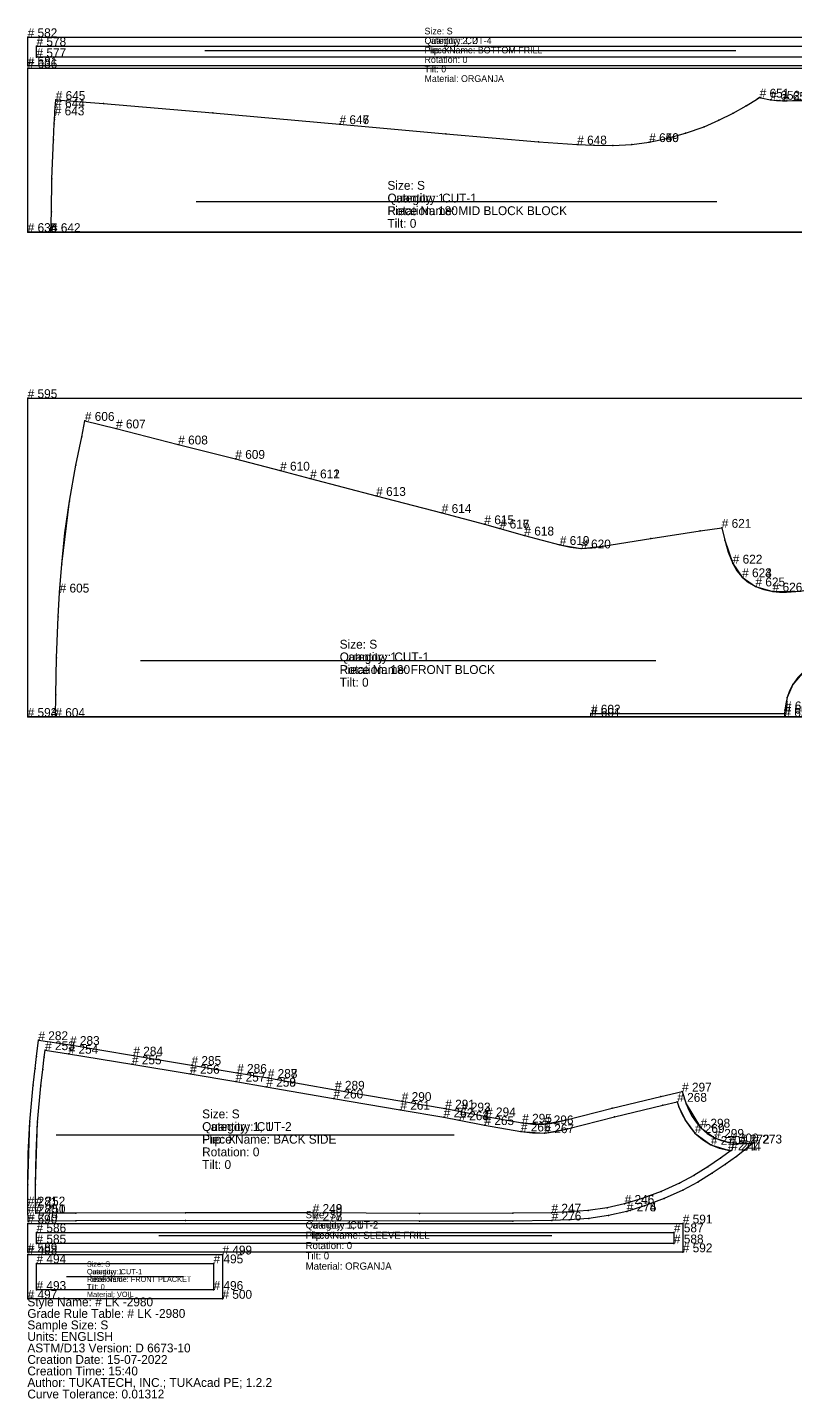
# Model space of a CAD drawing. Header units: metres. Extents: x 0 to 159, y -5 to 72.
# Drawn here: x 0 to 43.4, y -5.2 to 72.2 of the extents above; entities that cross this region are included whole.
import ezdxf
from ezdxf.enums import TextEntityAlignment as Align

# ---------------------------------------------------------------- set-up
doc = ezdxf.new("R2010")
doc.units = ezdxf.units.M

# ---------------------------------------------------------------- blocks, each defined once
blk = doc.blocks.new('5')
at = {"layer": '1'}
blk.add_lwpolyline([(40.244, 9.191), (40.596, 9.185), (40.949, 9.195), (40.504, 8.826), (40.048, 8.469), (39.405, 8.01), (38.678, 7.515), (37.867, 7.011), (37.028, 6.557), (35.959, 6.08), (34.858, 5.675), (33.85, 5.362), (32.826, 5.122), (31.715, 4.968), (30.593, 4.888), (29.614, 4.848), (27.412, 4.812), (22.143, 4.809), (16.112, 4.832), (8.929, 4.845), (2.742, 4.83), (0.043, 4.809), (0.04, 5.03), (0.034, 5.249), (0.029, 5.466), (0.027, 5.572), (0.026, 5.686), (0.024, 5.778), (0.023, 5.869), (0.02, 6.053), (0.016, 6.856), (0.138, 10.42), (0.328, 12.494), (0.441, 13.429), (0.518, 14.115), (0.623, 15.029), (2.408, 14.756), (5.986, 14.158), (9.27, 13.626), (11.849, 13.183), (13.577, 12.895), (17.377, 12.23), (21.146, 11.593), (23.603, 11.166), (24.489, 11.001), (25.908, 10.726), (27.948, 10.369), (29.169, 10.278), (30.378, 10.514), (33.032, 11.184), (35.772, 11.842), (36.976, 12.126), (37.208, 11.437), (38.019, 10.09), (38.799, 9.514), (39.624, 9.257), (39.662, 9.251), (39.701, 9.245), (40.244, 9.191)], dxfattribs=at)
at = {"layer": '14'}
blk.add_lwpolyline([(39.753, 8.798), (39.154, 8.372), (38.436, 7.883), (37.645, 7.391), (36.832, 6.951), (35.795, 6.488), (34.717, 6.091), (33.733, 5.786), (32.745, 5.554), (31.672, 5.406), (30.571, 5.328), (29.6, 5.288), (27.408, 5.252), (22.145, 5.249), (16.113, 5.272), (8.929, 5.285), (2.739, 5.27), (0.477, 5.252), (0.474, 5.26), (0.466, 5.694), (0.464, 5.786), (0.463, 5.876), (0.46, 6.057), (0.456, 6.855), (0.577, 10.39), (0.765, 12.443), (0.878, 13.377), (0.955, 14.066), (1.001, 14.465), (2.329, 14.262), (5.905, 13.664), (9.187, 13.133), (11.766, 12.689), (13.494, 12.402), (17.292, 11.737), (21.063, 11.1), (23.513, 10.674), (24.395, 10.51), (25.814, 10.235), (27.873, 9.875), (29.2, 9.779), (30.504, 10.031), (33.151, 10.698), (35.887, 11.356), (36.706, 11.548), (36.799, 11.272), (37.168, 10.499), (37.701, 9.786), (38.605, 9.119), (39.572, 8.817), (39.753, 8.798)], dxfattribs=at)
at = {"layer": '2'}
for p in [(0.623, 15.029), (1.001, 14.465), (36.976, 12.126), (36.706, 11.548), (39.753, 8.798), (40.949, 9.195), (0.026, 5.686), (0.466, 5.694), (0.043, 4.809), (0.474, 5.26), (0.477, 5.252)]:
    blk.add_point(p, dxfattribs=at)
at = {"layer": '3'}
for p in [(2.408, 14.756), (0.518, 14.115), (0.955, 14.066), (2.329, 14.262), (5.986, 14.158), (0.441, 13.429), (0.878, 13.377), (5.905, 13.664), (9.27, 13.626), (11.849, 13.183), (0.328, 12.494), (0.765, 12.443), (9.187, 13.133), (11.766, 12.689), (13.494, 12.402), (13.577, 12.895), (17.292, 11.737), (17.377, 12.23), (35.772, 11.842), (21.063, 11.1), (21.146, 11.593), (23.603, 11.166), (24.489, 11.001), (33.032, 11.184), (35.887, 11.356), (36.799, 11.272), (37.208, 11.437), (0.138, 10.42), (0.577, 10.39), (23.513, 10.674), (24.395, 10.51), (25.814, 10.235), (25.908, 10.726), (27.948, 10.369), (29.169, 10.278), (30.378, 10.514), (33.151, 10.698), (37.168, 10.499), (38.019, 10.09), (27.873, 9.875), (29.2, 9.779), (30.504, 10.031), (37.701, 9.786), (38.799, 9.514), (38.605, 9.119), (39.572, 8.817), (39.624, 9.257), (39.662, 9.251), (39.701, 9.245), (40.244, 9.191), (40.504, 8.826), (40.596, 9.185), (38.436, 7.883), (39.154, 8.372), (39.405, 8.01), (40.048, 8.469), (37.645, 7.391), (37.867, 7.011), (38.678, 7.515), (0.016, 6.856), (0.456, 6.855), (35.795, 6.488), (36.832, 6.951), (37.028, 6.557), (0.02, 6.053), (0.023, 5.869), (0.024, 5.778), (0.027, 5.572), (0.029, 5.466), (0.46, 6.057), (0.463, 5.876), (0.464, 5.786), (32.745, 5.554), (33.733, 5.786), (34.717, 6.091), (34.858, 5.675), (35.959, 6.08), (0.034, 5.249), (0.04, 5.03), (2.739, 5.27), (2.742, 4.83), (8.929, 5.285), (8.929, 4.845), (16.112, 4.832), (16.113, 5.272), (22.143, 4.809), (22.145, 5.249), (27.408, 5.252), (27.412, 4.812), (29.6, 5.288), (29.614, 4.848), (30.571, 5.328), (30.593, 4.888), (31.672, 5.406), (31.715, 4.968), (32.826, 5.122), (33.85, 5.362)]:
    blk.add_point(p, dxfattribs=at)
at = {"layer": '7'}
blk.add_line((1.631, 9.679), (24.111, 9.679), dxfattribs=at)
at = {"layer": '80'}
for p in [(13.494, 12.402, 0.188), (13.577, 12.895, 0.188), (24.489, 11.001, 0.188), (24.395, 10.51, 0.188), (33.733, 5.786, 0.188), (16.112, 4.832, 0.188), (16.113, 5.272, 0.188), (33.85, 5.362, 0.188)]:
    blk.add_point(p, dxfattribs=at)
at = {"layer": '84'}
blk.add_lwpolyline([(40.949, 9.195), (40.504, 8.826), (40.048, 8.469), (39.405, 8.01), (38.678, 7.515), (37.867, 7.011), (37.028, 6.557), (35.959, 6.08), (34.858, 5.675), (33.85, 5.362), (32.826, 5.122), (31.715, 4.968), (30.593, 4.888), (29.614, 4.848), (27.412, 4.812), (22.143, 4.809), (16.112, 4.832), (8.929, 4.845), (2.742, 4.83), (0.043, 4.809), (0.04, 5.03), (0.034, 5.249), (0.029, 5.466), (0.027, 5.572), (0.026, 5.686), (0.024, 5.778), (0.023, 5.869), (0.02, 6.053), (0.016, 6.856), (0.048, 8.639), (0.138, 10.42), (0.328, 12.494), (0.441, 13.429), (0.518, 14.115), (0.623, 15.029), (2.408, 14.756), (5.986, 14.158), (9.27, 13.626), (11.849, 13.183), (13.577, 12.895), (17.377, 12.23), (21.146, 11.593), (23.603, 11.166), (24.489, 11.001), (25.908, 10.726), (27.948, 10.369), (28.559, 10.291), (29.169, 10.278), (29.776, 10.366), (30.378, 10.514), (33.032, 11.184), (35.772, 11.842), (36.976, 12.126), (37.208, 11.437), (37.363, 11.073), (37.548, 10.722), (37.765, 10.392), (38.019, 10.09), (38.384, 9.768), (38.799, 9.514), (39.202, 9.355), (39.624, 9.257), (39.662, 9.251), (39.701, 9.245), (40.244, 9.191), (40.596, 9.185), (40.949, 9.195)], dxfattribs=at)
at = {"layer": '87'}
blk.add_lwpolyline([(39.753, 8.798), (39.154, 8.372), (38.436, 7.883), (37.645, 7.391), (36.832, 6.951), (35.795, 6.488), (34.717, 6.091), (33.733, 5.786), (32.745, 5.554), (31.672, 5.406), (30.571, 5.328), (29.6, 5.288), (27.408, 5.252), (22.145, 5.249), (16.113, 5.272), (8.929, 5.285), (2.739, 5.27), (0.477, 5.252), (0.474, 5.26), (0.466, 5.694), (0.464, 5.786), (0.463, 5.876), (0.46, 6.057), (0.456, 6.855), (0.487, 8.623), (0.577, 10.39), (0.765, 12.443), (0.878, 13.377), (0.955, 14.066), (1.001, 14.465), (2.329, 14.262), (5.905, 13.664), (9.187, 13.133), (11.766, 12.689), (13.494, 12.402), (17.292, 11.737), (21.063, 11.1), (23.513, 10.674), (24.395, 10.51), (25.814, 10.235), (27.873, 9.875), (28.537, 9.792), (29.2, 9.779), (29.855, 9.873), (30.504, 10.031), (33.151, 10.698), (35.887, 11.356), (36.706, 11.548), (36.799, 11.272), (36.965, 10.877), (37.168, 10.499), (37.415, 10.127), (37.701, 9.786), (38.124, 9.415), (38.605, 9.119), (39.077, 8.926), (39.572, 8.817), (39.753, 8.798)], dxfattribs=at)
at = {"layer": '1'}
for s, p in [('# 282', (0.623, 15.029)), ('# 283', (2.408, 14.756)), ('# 284', (5.986, 14.158)), ('# 285', (9.27, 13.626)), ('# 286', (11.849, 13.183)), ('# 287', (13.577, 12.895)), ('# 289', (17.377, 12.23)), ('# 297', (36.976, 12.126)), ('# 290', (21.146, 11.593)), ('# 291', (23.603, 11.166)), ('Size: S', (9.871, 10.614)), ('# 292', (24.489, 11.001)), ('# 294', (25.908, 10.726)), ('# 295', (27.948, 10.369)), ('Quantity: 1, 1', (9.871, 9.899)), ('Category: CUT-2', (9.871, 9.899)), ('# 296', (29.169, 10.278)), ('# 298', (38.019, 10.09)), ('Piece Name: BACK SIDE', (9.871, 9.184)), ('Flip: X', (9.871, 9.184)), ('# 299', (38.799, 9.514)), ('# 300', (39.624, 9.257)), ('# 272', (40.244, 9.191)), ('# 273', (40.949, 9.195)), ('Rotation: 0', (9.871, 8.469)), ('Tilt: 0', (9.871, 7.754)), ('# 281', (0.026, 5.686)), ('# 280', (0.034, 5.249)), ('# 274', (33.85, 5.362)), ('# 279', (0.043, 4.809)), ('# 277', (16.112, 4.832)), ('# 276', (29.614, 4.848))]:
    blk.add_text(s, height=0.5, dxfattribs=at).set_placement(p)
at = {"layer": '1', "flags": 2}
for p, p2 in [((13.577, 12.895), (13.577, 12.895)), ((24.489, 11.001), (24.489, 11.001)), ((33.85, 5.362), (33.85, 5.362)), ((16.112, 4.832), (16.112, 4.832))]:
    blk.add_attdef('Dependency', text='', height=10, dxfattribs=at).set_placement(p, p2, align=Align.ALIGNED)
at = {"layer": '14'}
for s, p in [('# 253', (1.001, 14.465)), ('# 254', (2.329, 14.262)), ('# 255', (5.905, 13.664)), ('# 256', (9.187, 13.133)), ('# 257', (11.766, 12.689)), ('# 258', (13.494, 12.402)), ('# 260', (17.292, 11.737)), ('# 268', (36.706, 11.548)), ('# 261', (21.063, 11.1)), ('# 262', (23.513, 10.674)), ('# 263', (24.395, 10.51)), ('# 265', (25.814, 10.235)), ('# 266', (27.873, 9.875)), ('# 267', (29.2, 9.779)), ('# 269', (37.701, 9.786)), ('# 270', (38.605, 9.119)), ('# 271', (39.572, 8.817)), ('# 244', (39.753, 8.798)), ('# 252', (0.466, 5.694)), ('# 245', (33.733, 5.786)), ('# 251', (0.474, 5.26)), ('# 250', (0.477, 5.252)), ('# 248', (16.113, 5.272)), ('# 247', (29.6, 5.288))]:
    blk.add_text(s, height=0.5, dxfattribs=at).set_placement(p)
at = {"layer": '14', "flags": 2}
for p, p2 in [((13.494, 12.402), (13.494, 12.402)), ((24.395, 10.51), (24.395, 10.51)), ((33.733, 5.786), (33.733, 5.786)), ((16.113, 5.272), (16.113, 5.272))]:
    blk.add_attdef('Dependency', text='', height=10, dxfattribs=at).set_placement(p, p2, align=Align.ALIGNED)
at = {"layer": '80'}
for s, p in [('# 288', (13.577, 12.895)), ('# 259', (13.494, 12.402)), ('# 264', (24.395, 10.51)), ('# 293', (24.489, 11.001)), ('# 246', (33.733, 5.786)), ('# 249', (16.113, 5.272)), ('# 275', (33.85, 5.362)), ('# 278', (16.112, 4.832))]:
    blk.add_text(s, height=0.5, dxfattribs=at).set_placement(p)
blk = doc.blocks.new('10')
at = {"layer": '1'}
blk.add_lwpolyline([(0.016, 0.428), (0.016, 2.928), (11.016, 2.928), (11.016, 0.428), (0.016, 0.428)], dxfattribs=at)
at = {"layer": '14'}
blk.add_lwpolyline([(0.516, 0.928), (0.516, 2.428), (10.516, 2.428), (10.516, 0.928), (0.516, 0.928)], dxfattribs=at)
at = {"layer": '2'}
for p in [(0.016, 2.928), (0.516, 2.428), (10.516, 2.428), (11.016, 2.928), (0.516, 0.928), (10.516, 0.928), (0.016, 0.428), (11.016, 0.428)]:
    blk.add_point(p, dxfattribs=at)
at = {"layer": '7'}
blk.add_line((2.216, 1.678), (8.816, 1.678), dxfattribs=at)
at = {"layer": '84'}
blk.add_lwpolyline([(0.016, 0.428), (0.016, 2.928), (11.016, 2.928), (11.016, 0.428), (0.016, 0.428)], dxfattribs=at)
at = {"layer": '87'}
blk.add_lwpolyline([(0.516, 0.928), (0.516, 2.428), (10.516, 2.428), (10.516, 0.928), (0.516, 0.928)], dxfattribs=at)
at = {"layer": '1'}
for s, height, p in [('# 498', 0.5, (0.016, 2.928)), ('# 499', 0.5, (11.016, 2.928)), ('Size: S', 0.299, (3.363, 2.237)), ('Quantity: 1', 0.299, (3.363, 1.81)), ('Category: CUT-1', 0.299, (3.363, 1.81)), ('Piece Name: FRONT PLACKET', 0.299, (3.363, 1.382)), ('Rotation: 0', 0.299, (3.363, 1.382)), ('# 497', 0.5, (0.016, 0.428)), ('Tilt: 0', 0.299, (3.363, 0.954)), ('Material: VOIL', 0.299, (3.363, 0.527)), ('# 500', 0.5, (11.016, 0.428))]:
    blk.add_text(s, height=height, dxfattribs=at).set_placement(p)
at = {"layer": '14'}
for s, p in [('# 494', (0.516, 2.428)), ('# 495', (10.516, 2.428)), ('# 493', (0.516, 0.928)), ('# 496', (10.516, 0.928))]:
    blk.add_text(s, height=0.5, dxfattribs=at).set_placement(p)
blk = doc.blocks.new('13')
at = {"layer": '1'}
blk.add_lwpolyline([(0.016, 70.029), (0.016, 71.654), (50.016, 71.654), (50.016, 70.029), (0.016, 70.029)], dxfattribs=at)
at = {"layer": '14'}
blk.add_lwpolyline([(0.516, 70.529), (0.516, 71.154), (49.516, 71.154), (49.516, 70.529), (0.516, 70.529)], dxfattribs=at)
at = {"layer": '2'}
for p in [(0.016, 71.654), (50.016, 71.654), (0.516, 71.154), (0.516, 70.529), (49.516, 71.154), (49.516, 70.529), (0.016, 70.029), (50.016, 70.029)]:
    blk.add_point(p, dxfattribs=at)
at = {"layer": '7'}
blk.add_line((10.016, 70.904), (40.016, 70.904), dxfattribs=at)
at = {"layer": '84'}
blk.add_lwpolyline([(0.016, 70.029), (0.016, 71.654), (50.016, 71.654), (50.016, 70.029), (0.016, 70.029)], dxfattribs=at)
at = {"layer": '87'}
blk.add_lwpolyline([(0.516, 70.529), (0.516, 71.154), (49.516, 71.154), (49.516, 70.529), (0.516, 70.529)], dxfattribs=at)
at = {"layer": '1'}
for s, height, p in [('# 582', 0.5, (0.016, 71.654)), ('Size: S', 0.375, (22.428, 71.811)), ('# 583', 0.5, (50.016, 71.654)), ('Quantity: 2, 2', 0.375, (22.428, 71.275)), ('Category: CUT-4', 0.375, (22.428, 71.275)), ('# 581', 0.5, (0.016, 70.029)), ('Piece Name: BOTTOM FRILL', 0.375, (22.428, 70.739)), ('Flip: X', 0.375, (22.428, 70.739)), ('Rotation: 0', 0.375, (22.428, 70.203)), ('# 584', 0.5, (50.016, 70.029)), ('Tilt: 0', 0.375, (22.428, 69.666)), ('Material: ORGANJA', 0.375, (22.428, 69.13))]:
    blk.add_text(s, height=height, dxfattribs=at).set_placement(p)
at = {"layer": '14'}
for s, p in [('# 578', (0.516, 71.154)), ('# 579', (49.516, 71.154)), ('# 577', (0.516, 70.529)), ('# 580', (49.516, 70.529))]:
    blk.add_text(s, height=0.5, dxfattribs=at).set_placement(p)
blk = doc.blocks.new('14')
at = {"layer": '1'}
blk.add_lwpolyline([(0.016, 3.053), (0.016, 4.678), (37.016, 4.678), (37.016, 3.053), (0.016, 3.053)], dxfattribs=at)
at = {"layer": '14'}
blk.add_lwpolyline([(0.516, 3.553), (0.516, 4.178), (36.516, 4.178), (36.516, 3.553), (0.516, 3.553)], dxfattribs=at)
at = {"layer": '2'}
for p in [(0.016, 4.678), (37.016, 4.678), (0.516, 4.178), (36.516, 4.178), (0.516, 3.553), (36.516, 3.553), (0.016, 3.053), (37.016, 3.053)]:
    blk.add_point(p, dxfattribs=at)
at = {"layer": '7'}
blk.add_line((7.416, 3.991), (29.616, 3.991), dxfattribs=at)
at = {"layer": '84'}
blk.add_lwpolyline([(0.016, 3.053), (0.016, 4.678), (37.016, 4.678), (37.016, 3.053), (0.016, 3.053)], dxfattribs=at)
at = {"layer": '87'}
blk.add_lwpolyline([(0.516, 3.553), (0.516, 4.178), (36.516, 4.178), (36.516, 3.553), (0.516, 3.553)], dxfattribs=at)
at = {"layer": '1'}
for s, height, p in [('# 590', 0.5, (0.016, 4.678)), ('Size: S', 0.406, (15.714, 4.973)), ('Quantity: 1, 1', 0.406, (15.714, 4.392)), ('Category: CUT-2', 0.406, (15.714, 4.392)), ('# 591', 0.5, (37.016, 4.678)), ('Piece Name: SLEEVE FRILL', 0.406, (15.714, 3.812)), ('Flip: X', 0.406, (15.714, 3.812)), ('# 589', 0.5, (0.016, 3.053)), ('Rotation: 0', 0.406, (15.714, 3.231)), ('# 592', 0.5, (37.016, 3.053)), ('Tilt: 0', 0.406, (15.714, 2.651)), ('Material: ORGANJA', 0.406, (15.714, 2.07))]:
    blk.add_text(s, height=height, dxfattribs=at).set_placement(p)
at = {"layer": '14'}
for s, p in [('# 586', (0.516, 4.178)), ('# 587', (36.516, 4.178)), ('# 585', (0.516, 3.553)), ('# 588', (36.516, 3.553))]:
    blk.add_text(s, height=0.5, dxfattribs=at).set_placement(p)
blk = doc.blocks.new('15')
at = {"layer": '1'}
blk.add_lwpolyline([(0.016, 33.279), (0.016, 51.279), (48.516, 51.279), (48.516, 33.279), (0.016, 33.279)], dxfattribs=at)
at = {"layer": '2'}
for p in [(0.016, 51.279), (48.516, 51.279), (3.246, 49.993), (39.216, 43.956), (45.138, 40.688), (45.981, 40.924), (46.331, 36.893), (47.202, 37.042), (31.829, 33.467), (42.767, 33.466), (0.016, 33.279), (1.58, 33.276), (31.829, 33.279), (42.754, 33.279), (48.516, 33.279)]:
    blk.add_point(p, dxfattribs=at)
at = {"layer": '3'}
for p in [(5.006, 49.568), (3.067, 49.092), (8.519, 48.662), (2.737, 47.49), (11.745, 47.848), (14.276, 47.183), (15.973, 46.747), (19.701, 45.756), (2.372, 45.455), (23.401, 44.795), (25.811, 44.157), (26.68, 43.916), (28.07, 43.519), (35.207, 43.359), (37.993, 43.778), (30.071, 42.988), (31.279, 42.791), (32.504, 42.922), (39.388, 43.25), (1.939, 41.898), (39.838, 41.934), (40.368, 41.167), (1.821, 40.301), (41.121, 40.648), (42.094, 40.356), (43.667, 40.386), (44.817, 40.607), (45.138, 40.688), (1.741, 38.933), (1.646, 36.623), (45.561, 36.703), (46.331, 36.893), (46.386, 36.906), (43.856, 35.842), (44.577, 36.322), (43.236, 35.116), (1.605, 34.525), (42.907, 34.366), (42.767, 33.466), (42.785, 33.653)]:
    blk.add_point(p, dxfattribs=at)
at = {"layer": '6'}
blk.add_line((0.016, 33.279), (48.516, 33.279), dxfattribs=at)
at = {"layer": '7'}
blk.add_line((6.388, 36.471), (35.488, 36.471), dxfattribs=at)
at = {"layer": '8'}
for points in [[(1.58, 33.276), (1.605, 34.525), (1.646, 36.623), (1.741, 38.933), (1.821, 40.301), (1.939, 41.898), (2.372, 45.455), (2.737, 47.49), (3.067, 49.092), (3.246, 49.993), (5.006, 49.568), (8.519, 48.662), (11.745, 47.848), (14.276, 47.183), (15.973, 46.747), (19.701, 45.756), (23.401, 44.795), (25.811, 44.157), (26.68, 43.916), (28.07, 43.519), (30.071, 42.988), (31.279, 42.791), (32.504, 42.922), (35.207, 43.359), (37.993, 43.778), (39.216, 43.956), (39.388, 43.25), (39.838, 41.934), (40.368, 41.167), (41.121, 40.648), (42.094, 40.356), (43.667, 40.386), (44.817, 40.607), (45.138, 40.688), (45.981, 40.924), (47.202, 37.042), (46.386, 36.906), (46.331, 36.893), (45.561, 36.703), (44.577, 36.322), (43.856, 35.842), (43.236, 35.116), (42.907, 34.366), (42.785, 33.653), (42.767, 33.466), (42.754, 33.279), (1.58, 33.276)], [(45.138, 40.688), (45.735, 38.791), (46.331, 36.893)], [(31.829, 33.279), (31.829, 33.467), (42.767, 33.466)]]:
    blk.add_lwpolyline(points, dxfattribs=at)
at = {"layer": '80'}
for p in [(15.973, 46.747, 0.188), (26.68, 43.916, 0.188), (40.368, 41.167, 0.188), (0.016, 33.279, 0.188), (48.516, 33.279, 0.188)]:
    blk.add_point(p, dxfattribs=at)
at = {"layer": '84'}
blk.add_lwpolyline([(0.016, 33.279), (0.016, 51.279), (48.516, 51.279), (48.516, 33.279)], dxfattribs=at)
at = {"layer": '85'}
for points in [[(1.58, 33.276), (1.605, 34.525), (1.646, 36.623), (1.741, 38.933), (1.821, 40.301), (1.939, 41.898), (2.124, 43.68), (2.372, 45.455), (2.737, 47.49), (3.067, 49.092), (3.246, 49.993), (5.006, 49.568), (8.519, 48.662), (11.745, 47.848), (14.276, 47.183), (15.973, 46.747), (19.701, 45.756), (23.401, 44.795), (25.811, 44.157), (26.68, 43.916), (28.07, 43.519), (30.071, 42.988), (30.673, 42.857), (31.279, 42.791), (31.892, 42.827), (32.504, 42.922), (35.207, 43.359), (37.993, 43.778), (39.216, 43.956), (39.388, 43.25), (39.579, 42.58), (39.838, 41.934), (40.073, 41.528), (40.368, 41.167), (40.721, 40.875), (41.121, 40.648), (41.597, 40.466), (42.094, 40.356), (42.485, 40.319), (42.879, 40.315), (43.667, 40.386), (44.245, 40.483), (44.817, 40.607), (45.138, 40.688), (45.981, 40.924), (47.202, 37.042), (46.386, 36.906), (46.331, 36.893), (45.561, 36.703), (45.06, 36.537), (44.577, 36.322), (44.202, 36.103), (43.856, 35.842), (43.518, 35.502), (43.236, 35.116), (43.044, 34.752), (42.907, 34.366), (42.831, 34.012), (42.785, 33.653), (42.767, 33.466), (42.754, 33.279), (1.58, 33.276)], [(45.138, 40.688), (45.735, 38.791), (46.331, 36.893)], [(31.829, 33.279), (31.829, 33.467), (42.767, 33.466)]]:
    blk.add_lwpolyline(points, dxfattribs=at)
at = {"layer": '1'}
for s, p in [('# 595', (0.016, 51.279)), ('# 596', (48.516, 51.279)), ('Size: S', (17.638, 37.131)), ('Quantity: 1', (17.638, 36.416)), ('Category: CUT-1', (17.638, 36.416)), ('Piece Name: FRONT BLOCK', (17.638, 35.701)), ('Rotation: 180', (17.638, 35.701)), ('Tilt: 0', (17.638, 34.986)), ('# 593', (0.016, 33.279)), ('# 597', (48.516, 33.279))]:
    blk.add_text(s, height=0.5, dxfattribs=at).set_placement(p)
at = {"layer": '1', "flags": 2}
for p, p2 in [((0.016, 33.279), (0.016, 33.279)), ((48.516, 33.279), (48.516, 33.279))]:
    blk.add_attdef('Dependency', text='', height=10, dxfattribs=at).set_placement(p, p2, align=Align.ALIGNED)
at = {"layer": '8'}
for s, p in [('# 606', (3.246, 49.993)), ('# 607', (5.006, 49.568)), ('# 608', (8.519, 48.662)), ('# 609', (11.745, 47.848)), ('# 610', (14.276, 47.183)), ('# 611', (15.973, 46.747)), ('# 613', (19.701, 45.756)), ('# 614', (23.401, 44.795)), ('# 615', (25.811, 44.157)), ('# 616', (26.68, 43.916)), ('# 621', (39.216, 43.956)), ('# 618', (28.07, 43.519)), ('# 619', (30.071, 42.988)), ('# 620', (31.279, 42.791)), ('# 622', (39.838, 41.934)), ('# 623', (40.368, 41.167)), ('# 625', (41.121, 40.648)), ('# 599', (45.138, 40.688)), ('# 627', (45.138, 40.688)), ('# 628', (45.981, 40.924)), ('# 605', (1.821, 40.301)), ('# 626', (42.094, 40.356)), ('# 600', (46.331, 36.893)), ('# 630', (46.331, 36.893)), ('# 629', (47.202, 37.042)), ('# 631', (42.785, 33.653)), ('# 604', (1.58, 33.276)), ('# 602', (31.829, 33.467)), ('# 601', (31.829, 33.279)), ('# 633', (42.754, 33.279)), ('# 603', (42.767, 33.466)), ('# 632', (42.767, 33.466))]:
    blk.add_text(s, height=0.5, dxfattribs=at).set_placement(p)
at = {"layer": '8', "flags": 2}
for p, p2 in [((15.973, 46.747), (15.973, 46.747)), ((26.68, 43.916), (26.68, 43.916)), ((40.368, 41.167), (40.368, 41.167))]:
    blk.add_attdef('Dependency', text='', height=10, dxfattribs=at).set_placement(p, p2, align=Align.ALIGNED)
at = {"layer": '80'}
for s, p in [('# 612', (15.973, 46.747)), ('# 617', (26.68, 43.916)), ('# 624', (40.368, 41.167)), ('# 594', (0.016, 33.279)), ('# 598', (48.516, 33.279))]:
    blk.add_text(s, height=0.5, dxfattribs=at).set_placement(p)
blk = doc.blocks.new('16')
at = {"layer": '1'}
blk.add_lwpolyline([(0.016, 60.654), (0.016, 69.904), (49.016, 69.904), (49.016, 60.654), (0.016, 60.654)], dxfattribs=at)
at = {"layer": '2'}
for p in [(0.016, 69.904), (49.016, 69.904), (41.357, 68.244), (45.773, 68.375), (45.773, 68.375), (46.677, 68.624), (1.6, 68.112), (42.672, 68.067), (1.546, 67.241), (47.026, 64.394), (47.026, 64.394), (47.873, 64.832), (0.016, 60.654), (1.33, 60.65), (45.473, 60.654), (49.016, 60.654)]:
    blk.add_point(p, dxfattribs=at)
at = {"layer": '3'}
for p in [(41.242, 68.167), (41.3, 68.205), (41.433, 68.226), (41.969, 68.125), (44.777, 68.18), (45.277, 68.266), (45.526, 68.319), (45.809, 68.384), (45.844, 68.393), (45.914, 68.411), (1.558, 67.458), (1.571, 67.678), (1.585, 67.894), (4.301, 67.903), (10.471, 67.381), (39.861, 67.374), (40.593, 67.784), (42.32, 68.088), (42.496, 68.077), (42.733, 68.066), (42.786, 68.065), (42.901, 68.062), (1.52, 66.766), (1.533, 67.002), (1.539, 67.118), (1.552, 67.349), (17.629, 66.747), (38.219, 66.602), (39.052, 66.963), (1.475, 65.853), (23.635, 66.202), (36.09, 65.944), (37.166, 66.237), (28.875, 65.75), (31.054, 65.597), (31.995, 65.554), (33.069, 65.537), (34.14, 65.592), (35.12, 65.733), (46.834, 64.258), (47.14, 64.466), (47.255, 64.536), (47.491, 64.663), (1.387, 63.66), (46.309, 63.793), (46.648, 64.116), (45.736, 62.843), (1.354, 61.787), (45.516, 61.867), (45.478, 60.88)]:
    blk.add_point(p, dxfattribs=at)
at = {"layer": '6'}
blk.add_line((0.016, 60.654), (49.016, 60.654), dxfattribs=at)
at = {"layer": '7'}
blk.add_line((9.535, 62.379), (38.935, 62.379), dxfattribs=at)
at = {"layer": '8'}
for points in [[(1.33, 60.65), (1.354, 61.787), (1.387, 63.66), (1.475, 65.853), (1.52, 66.766), (1.533, 67.002), (1.539, 67.118), (1.546, 67.241), (1.552, 67.349), (1.558, 67.458), (1.571, 67.678), (1.585, 67.894), (1.6, 68.112), (4.301, 67.903), (10.471, 67.381), (17.629, 66.747), (23.635, 66.202), (28.875, 65.75), (31.054, 65.597), (31.995, 65.554), (33.069, 65.537), (34.14, 65.592), (35.12, 65.733), (36.09, 65.944), (37.166, 66.237), (38.219, 66.602), (39.052, 66.963), (39.861, 67.374), (40.593, 67.784), (41.242, 68.167), (41.3, 68.205), (41.357, 68.244), (41.433, 68.226), (41.969, 68.125), (42.32, 68.088), (42.496, 68.077), (42.672, 68.067), (42.733, 68.066), (42.786, 68.065), (42.901, 68.062), (44.777, 68.18), (45.277, 68.266), (45.526, 68.319), (45.773, 68.375), (45.809, 68.384), (45.844, 68.393), (45.914, 68.411), (46.677, 68.624), (47.873, 64.832), (47.491, 64.663), (47.255, 64.536), (47.14, 64.466), (47.026, 64.394), (46.834, 64.258), (46.648, 64.116), (46.309, 63.793), (45.736, 62.843), (45.516, 61.867), (45.478, 60.88), (45.473, 60.654), (1.33, 60.65)], [(45.773, 68.375), (46.4, 66.385), (47.026, 64.394)]]:
    blk.add_lwpolyline(points, dxfattribs=at)
at = {"layer": '80'}
for p in [(17.629, 66.747, 0.188), (35.12, 65.733, 0.188), (0.016, 60.654, 0.188), (49.016, 60.654, 0.188)]:
    blk.add_point(p, dxfattribs=at)
at = {"layer": '84'}
blk.add_lwpolyline([(0.016, 60.654), (0.016, 69.904), (49.016, 69.904), (49.016, 60.654)], dxfattribs=at)
at = {"layer": '85'}
for points in [[(1.33, 60.65), (1.354, 61.787), (1.387, 63.66), (1.475, 65.853), (1.52, 66.766), (1.533, 67.002), (1.539, 67.118), (1.546, 67.241), (1.552, 67.349), (1.558, 67.458), (1.571, 67.678), (1.585, 67.894), (1.6, 68.112), (4.301, 67.903), (10.471, 67.381), (17.629, 66.747), (23.635, 66.202), (28.875, 65.75), (31.054, 65.597), (31.995, 65.554), (33.069, 65.537), (34.14, 65.592), (35.12, 65.733), (36.09, 65.944), (37.166, 66.237), (38.219, 66.602), (39.052, 66.963), (39.861, 67.374), (40.593, 67.784), (41.242, 68.167), (41.3, 68.205), (41.357, 68.244), (41.433, 68.226), (41.969, 68.125), (42.32, 68.088), (42.496, 68.077), (42.672, 68.067), (42.733, 68.066), (42.786, 68.065), (42.901, 68.062), (43.841, 68.083), (44.777, 68.18), (45.277, 68.266), (45.526, 68.319), (45.773, 68.375), (45.809, 68.384), (45.844, 68.393), (45.914, 68.411), (46.677, 68.624), (47.873, 64.832), (47.491, 64.663), (47.255, 64.536), (47.14, 64.466), (47.026, 64.394), (46.834, 64.258), (46.648, 64.116), (46.309, 63.793), (46.133, 63.577), (45.979, 63.345), (45.736, 62.843), (45.594, 62.362), (45.516, 61.867), (45.478, 60.88), (45.473, 60.654), (1.33, 60.65)], [(45.773, 68.375), (46.4, 66.385), (47.026, 64.394)]]:
    blk.add_lwpolyline(points, dxfattribs=at)
at = {"layer": '1'}
for s, p in [('# 636', (0.016, 69.904)), ('# 637', (49.016, 69.904)), ('Size: S', (20.335, 63.039)), ('Quantity: 1', (20.335, 62.324)), ('Category: CUT-1', (20.335, 62.324)), ('Piece Name: MID BLOCK BLOCK', (20.335, 61.609)), ('Rotation: 180', (20.335, 61.609)), ('# 634', (0.016, 60.654)), ('Tilt: 0', (20.335, 60.894)), ('# 638', (49.016, 60.654))]:
    blk.add_text(s, height=0.5, dxfattribs=at).set_placement(p)
at = {"layer": '1', "flags": 2}
for p, p2 in [((0.016, 60.654), (0.016, 60.654)), ((49.016, 60.654), (49.016, 60.654))]:
    blk.add_attdef('Dependency', text='', height=10, dxfattribs=at).set_placement(p, p2, align=Align.ALIGNED)
at = {"layer": '8'}
for s, p in [('# 655', (46.677, 68.624)), ('# 644', (1.571, 67.678)), ('# 645', (1.6, 68.112)), ('# 651', (41.357, 68.244)), ('# 652', (41.969, 68.125)), ('# 653', (42.672, 68.067)), ('# 640', (45.773, 68.375)), ('# 654', (45.773, 68.375)), ('# 643', (1.546, 67.241)), ('# 646', (17.629, 66.747)), ('# 648', (31.054, 65.597)), ('# 649', (35.12, 65.733)), ('# 656', (47.873, 64.832)), ('# 658', (46.309, 63.793)), ('# 641', (47.026, 64.394)), ('# 657', (47.026, 64.394)), ('# 659', (45.736, 62.843)), ('# 660', (45.516, 61.867)), ('# 642', (1.33, 60.65)), ('# 661', (45.473, 60.654))]:
    blk.add_text(s, height=0.5, dxfattribs=at).set_placement(p)
at = {"layer": '8', "flags": 2}
for p, p2 in [((17.629, 66.747), (17.629, 66.747)), ((35.12, 65.733), (35.12, 65.733))]:
    blk.add_attdef('Dependency', text='', height=10, dxfattribs=at).set_placement(p, p2, align=Align.ALIGNED)
at = {"layer": '80'}
for s, p in [('# 647', (17.629, 66.747)), ('# 650', (35.12, 65.733)), ('# 635', (0.016, 60.654)), ('# 639', (49.016, 60.654))]:
    blk.add_text(s, height=0.5, dxfattribs=at).set_placement(p)

msp = doc.modelspace()

# ---------------------------------------------------------------- block references
at = {"layer": '1'}
for name in ['13', '16', '15', '5', '14', '10']:
    msp.add_blockref(name, (0, 0), dxfattribs=at)

# ---------------------------------------------------------------- texts
for s, p in [('Style Name: # LK -2980', (0, 0)), ('Sample Size: S', (0, -1.3)), ('Grade Rule Table: # LK -2980', (0, -0.65)), ('Units: ENGLISH', (0, -1.95)), ('ASTM/D13 Version: D 6673-10', (0, -2.6)), ('Creation Date: 15-07-2022', (0, -3.25)), ('Creation Time: 15:40', (0, -3.9)), ('Author: TUKATECH, INC.; TUKAcad PE; 1.2.2', (0, -4.55)), ('Curve Tolerance: 0.01312', (0, -5.2))]:
    msp.add_text(s, height=0.5, dxfattribs=at).set_placement(p)

doc.saveas('drawing.dxf')
